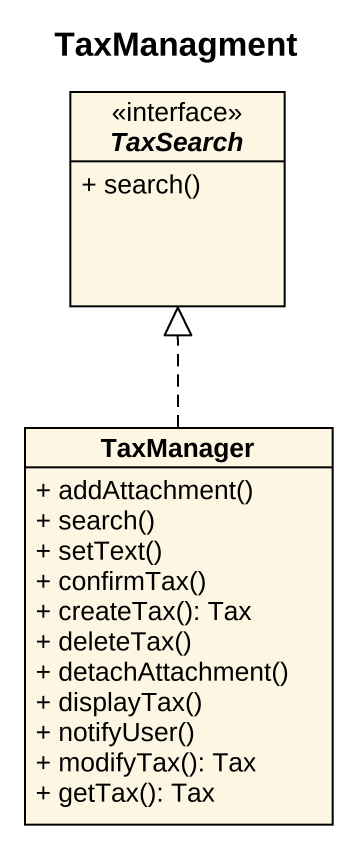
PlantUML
@startuml
title TaxManagment
hide circle
hide empty members
skinparam classAttributeIconSize 0
interface TaxSearch {
  + search()
}
class TaxManager {
  + addAttachment()
  + search()
  + setText()
  + confirmTax()
  + createTax(): Tax
  + deleteTax()
  + detachAttachment()
  + displayTax()
  + notifyUser()
  + modifyTax(): Tax
  + getTax(): Tax
}
TaxManager .up.|> TaxSearch
@enduml
